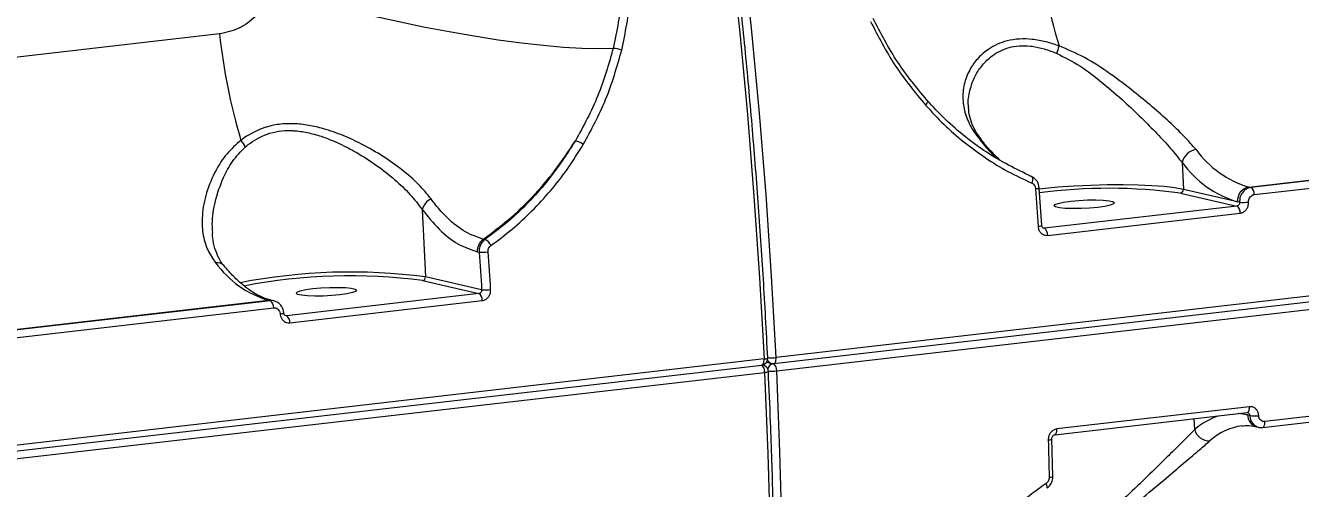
# Model space of a CAD drawing. Header units: millimetres. Extents: x -10881 to 8954, y -8695 to 5624.
# Drawn here: x 4402.5 to 4591.8, y -3409.5 to -3340.8 of the extents above; entities that cross this region are included whole.
import ezdxf

# ---------------------------------------------------------------- set-up
doc = ezdxf.new("R2010")
doc.units = ezdxf.units.MM
for name, color, linetype in [('DIKOM_ОБЪЕКТ', 7, 'Continuous'), ('DIKOM_РАЗМЕР_ЗОНА', 7, 'Continuous'), ('DIKOM_РАЗМЕР_ОБЪЕКТА', 7, 'Continuous')]:
    doc.layers.add(name, color=color, linetype=linetype)
doc.styles.add('style1', font='arial.ttf', dxfattribs={"width": 0.8})
doc.dimstyles.new('1-50', dxfattribs={"dimtxt": 300, "dimasz": 200, "dimexe": 100, "dimexo": 0, "dimgap": 100, "dimtad": 1, "dimtxsty": 'style1', "dimcen": 200, "dimclrd": 7, "dimclre": 7, "dimclrt": 7, "dimadec": 1, "dimazin": 2, "dimtfac": 1, "dimtmove": 0, "dimatfit": 2, "dimfxl": 0, "dimlwd": 25, "dimlwe": 18, "dimarcsym": 0})

# ---------------------------------------------------------------- blocks, each defined once
blk = doc.blocks.new('*D10')
at = {"layer": 'Defpoints', "color": 0, "transparency": 16777216}
for p in [(-7152.73, 2730.8), (7385.22, 911.28), (7385.22, -7693.77)]:
    blk.add_point(p, dxfattribs=at)
at = {"layer": 'DIKOM_РАЗМЕР_ОБЪЕКТА', "color": 7, "lineweight": 18, "transparency": 16777216}
for p, q in [((-7152.73, 2730.8), (-7152.73, -7793.77)), ((7385.22, 911.28), (7385.22, -7793.77))]:
    blk.add_line(p, q, dxfattribs=at)
at = {"layer": 'DIKOM_РАЗМЕР_ОБЪЕКТА', "color": 7, "lineweight": 25, "transparency": 16777216}
blk.add_line((-6952.73, -7693.77), (7185.22, -7693.77), dxfattribs=at)
at = {"layer": 'DIKOM_РАЗМЕР_ОБЪЕКТА', "color": 7, "transparency": 16777216}
for points in [[(-6952.73, -7660.43), (-6952.73, -7727.1), (-7152.73, -7693.77)], [(7185.22, -7660.43), (7185.22, -7727.1), (7385.22, -7693.77)]]:
    blk.add_solid(points, dxfattribs=at)
at = {"layer": 'DIKOM_РАЗМЕР_ОБЪЕКТА', "color": 7, "transparency": 16777216, "insert": (116.24, -7440.59), "char_height": 300, "attachment_point": 5, "style": 'style1'}
blk.add_mtext('14500', dxfattribs=at)
blk = doc.blocks.new('*D12')
at = {"layer": 'Defpoints', "color": 0, "transparency": 16777216}
for p in [(-9113.32, 3014.05), (8954.2, 2756.48), (8954.2, -8594.51)]:
    blk.add_point(p, dxfattribs=at)
at = {"layer": 'DIKOM_РАЗМЕР_ЗОНА', "color": 7, "lineweight": 18, "transparency": 16777216}
for p, q in [((-9113.32, 3014.05), (-9113.32, -8694.51)), ((8954.2, 2756.48), (8954.2, -8694.51))]:
    blk.add_line(p, q, dxfattribs=at)
at = {"layer": 'DIKOM_РАЗМЕР_ЗОНА', "color": 7, "lineweight": 25, "transparency": 16777216}
blk.add_line((-8913.32, -8594.51), (8754.2, -8594.51), dxfattribs=at)
at = {"layer": 'DIKOM_РАЗМЕР_ЗОНА', "color": 7, "transparency": 16777216}
for points in [[(-8913.32, -8561.18), (-8913.32, -8627.85), (-9113.32, -8594.51)], [(8754.2, -8561.18), (8754.2, -8627.85), (8954.2, -8594.51)]]:
    blk.add_solid(points, dxfattribs=at)
at = {"layer": 'DIKOM_РАЗМЕР_ЗОНА', "color": 7, "transparency": 16777216, "insert": (-79.56, -8341.34), "char_height": 300, "attachment_point": 5, "style": 'style1'}
blk.add_mtext('18000', dxfattribs=at)

msp = doc.modelspace()

# ---------------------------------------------------------------- linework, layer by layer
at = {"layer": 'DIKOM_ОБЪЕКТ', "color": 7, "linetype": 'Continuous', "lineweight": 15}
for p, q in [((4946.386, -3340.19), (4513.944, -3390.105)), ((4431.279, -3342.02), (4118.563, -3378.115)), ((4513.612, -3390.999), (4946.054, -3341.084)), ((4514.039, -3392.089), (4946.48, -3342.173)), ((4544.306, -3357.558), (4544.288, -3357.533)), ((4584.174, -3364.781), (4658.332, -3356.221)), ((4658.627, -3356.288), (4584.468, -3364.848)), ((4584.96, -3365.899), (4659.118, -3357.339)), ((4574.253, -3361.123), (4574.444, -3365.13)), ((4553.413, -3370.479), (4553.036, -3364.894)), ((4582.481, -3366.966), (4574.444, -3365.13)), ((4584.468, -3364.848), (4584.174, -3364.781)), ((4574.02, -3365.676), (4582.394, -3367.589)), ((4582.793, -3367.037), (4582.481, -3366.966)), ((4461.39, -3368.13), (4461.866, -3378.125)), ((4582.394, -3367.589), (4553.803, -3370.889)), ((4554.295, -3371.946), (4582.886, -3368.646)), ((4553.803, -3370.889), (4553.591, -3370.841)), ((4553.803, -3370.889), (4553.667, -3370.879)), ((4470.713, -3372.569), (4470.467, -3372.513)), ((4469.571, -3374.391), (4469.839, -3374.452)), ((4470.215, -3380.032), (4461.866, -3378.125)), ((4461.443, -3378.671), (4469.817, -3380.584)), ((4364.379, -3390.151), (4438.537, -3381.591)), ((4438.832, -3381.658), (4364.674, -3390.218)), ((4438.537, -3381.591), (4438.832, -3381.658)), ((4439.373, -3381.688), (4439.077, -3381.62)), ((4469.817, -3380.584), (4441.226, -3383.884)), ((4441.717, -3384.941), (4470.309, -3381.641)), ((4365.165, -3391.27), (4439.324, -3382.71)), ((4441.226, -3383.884), (4441.013, -3383.835)), ((4441.226, -3383.884), (4441.089, -3383.874)), ((4079.384, -3441.12), (4511.825, -3391.205)), ((4512.157, -3390.311), (4079.716, -3440.227)), ((4512.028, -3391.216), (4511.917, -3391.19)), ((4512.515, -3390.807), (4513.275, -3390.98)), ((4660.723, -3391.06), (4586.564, -3399.62)), ((4079.81, -3442.21), (4512.252, -3392.295)), ((4586.231, -3400.471), (4660.389, -3391.911)), ((4584.255, -3397.408), (4555.664, -3400.708)), ((4555.33, -3401.565), (4583.922, -3398.265)), ((4576.141, -3400.799), (4576.063, -3399.172)), ((4582.912, -3398.382), (4583.988, -3398.627)), ((4583.988, -3398.627), (4584.3, -3398.699)), ((4585.329, -3400.371), (4585.625, -3400.439)), ((4586.163, -3400.467), (4586.231, -3400.471)), ((4555.073, -3407.709), (4554.921, -3402.175)), ((4554.162, -3409.497), (4554.168, -3409.493))]:
    msp.add_line(p, q, dxfattribs=at)
at = {"layer": 'DIKOM_ОБЪЕКТ', "color": 7, "linetype": 'Continuous', "lineweight": 15, "flags": 128}
for points in [[(4513.944, -3390.105), (4513.278, -3378.026), (4512.455, -3365.921), (4511.475, -3353.802), (4510.34, -3341.678), (4509.049, -3329.559), (4507.605, -3317.457), (4506.007, -3305.38), (4504.259, -3293.339), (4502.361, -3281.345), (4500.315, -3269.407), (4498.122, -3257.535), (4495.784, -3245.74), (4493.304, -3234.031), (4490.683, -3222.418), (4487.924, -3210.911), (4485.029, -3199.52), (4482, -3188.254), (4478.841, -3177.123), (4475.552, -3166.136), (4472.139, -3155.303), (4468.602, -3144.632), (4464.946, -3134.132)], [(4463.159, -3134.338), (4466.815, -3144.838), (4470.352, -3155.509), (4473.766, -3166.342), (4477.054, -3177.329), (4480.213, -3188.46), (4483.242, -3199.726), (4486.137, -3211.117), (4488.896, -3222.624), (4491.517, -3234.237), (4493.997, -3245.946), (4496.335, -3257.741), (4498.528, -3269.613), (4500.574, -3281.551), (4502.472, -3293.545), (4504.22, -3305.586), (4505.818, -3317.663), (4507.262, -3329.766), (4508.553, -3341.884), (4509.688, -3354.008), (4510.668, -3366.127), (4511.491, -3378.232), (4512.157, -3390.311)], [(4489.748, -3344.174), (4487.588, -3344.233), (4485.12, -3344.185), (4482.367, -3344.029), (4479.357, -3343.768), (4476.119, -3343.405), (4472.686, -3342.941), (4469.091, -3342.383), (4465.37, -3341.736), (4461.559, -3341.005), (4457.697, -3340.199), (4453.82, -3339.325), (4449.969, -3338.392), (4446.18, -3337.41), (4442.491, -3336.386), (4438.938, -3335.333)], [(4536.356, -3351.871), (4536.42, -3351.894), (4536.459, -3351.942), (4536.47, -3352.012), (4536.453, -3352.102), (4536.409, -3352.209), (4536.339, -3352.33), (4536.246, -3352.459), (4536.133, -3352.593)], [(4551.847, -3363.204), (4551.922, -3363.239), (4551.98, -3363.305), (4552.021, -3363.402), (4552.042, -3363.525), (4552.043, -3363.67), (4552.024, -3363.832), (4551.986, -3364.005), (4551.929, -3364.182)], [(4552.482, -3365.015), (4552.531, -3365.714), (4552.579, -3366.414), (4552.627, -3367.113), (4552.675, -3367.812), (4552.722, -3368.511), (4552.768, -3369.21), (4552.814, -3369.909), (4552.86, -3370.608)], [(4574.444, -3365.13), (4573.181, -3364.898), (4571.616, -3364.71), (4569.786, -3364.568), (4567.731, -3364.478), (4565.496, -3364.44), (4563.131, -3364.455), (4560.69, -3364.523), (4558.227, -3364.643), (4555.797, -3364.812), (4553.454, -3365.026), (4552.9, -3365.085)], [(4557.715, -3366.868), (4558.929, -3366.755), (4560.208, -3366.689), (4561.447, -3366.675), (4562.547, -3366.714), (4563.419, -3366.802), (4563.991, -3366.933), (4564.217, -3367.095), (4564.08, -3367.276), (4563.589, -3367.462), (4562.786, -3367.636), (4561.735, -3367.786), (4560.521, -3367.898), (4559.242, -3367.964), (4558.002, -3367.978), (4556.902, -3367.939), (4556.031, -3367.851), (4555.459, -3367.721), (4555.233, -3367.558), (4555.37, -3367.377), (4555.86, -3367.191), (4556.664, -3367.017), (4557.715, -3366.868)], [(4469.839, -3374.452), (4469.888, -3375.15), (4469.936, -3375.848), (4469.984, -3376.545), (4470.031, -3377.243), (4470.078, -3377.94), (4470.124, -3378.637), (4470.17, -3379.335), (4470.215, -3380.032)], [(4471.553, -3379.993), (4471.508, -3379.294), (4471.462, -3378.595), (4471.416, -3377.896), (4471.369, -3377.197), (4471.321, -3376.498), (4471.273, -3375.799), (4471.225, -3375.099), (4471.176, -3374.4)], [(4445.137, -3379.862), (4446.351, -3379.75), (4447.63, -3379.684), (4448.869, -3379.67), (4449.969, -3379.708), (4450.841, -3379.796), (4451.413, -3379.927), (4451.639, -3380.09), (4451.502, -3380.271), (4451.012, -3380.456), (4450.208, -3380.631), (4449.157, -3380.78), (4447.943, -3380.892), (4446.664, -3380.958), (4445.425, -3380.972), (4444.325, -3380.934), (4443.453, -3380.846), (4442.881, -3380.715), (4442.655, -3380.552), (4442.792, -3380.371), (4443.283, -3380.186), (4444.086, -3380.011), (4445.137, -3379.862)], [(4439.077, -3381.62), (4438.888, -3381.589), (4438.537, -3381.591)], [(4511.825, -3391.205), (4511.844, -3391.202), (4511.925, -3391.165), (4511.998, -3391.091), (4512.06, -3390.983), (4512.109, -3390.845), (4512.142, -3390.683), (4512.158, -3390.503), (4512.157, -3390.311)], [(4512.028, -3391.216), (4511.933, -3391.2), (4511.885, -3391.196)], [(4513.612, -3390.999), (4513.631, -3390.996), (4513.712, -3390.958), (4513.785, -3390.884), (4513.847, -3390.776), (4513.896, -3390.639), (4513.929, -3390.477), (4513.945, -3390.297), (4513.944, -3390.105)], [(4512.252, -3392.295), (4512.733, -3404.332), (4513.057, -3416.323), (4513.221, -3428.256), (4513.227, -3440.122), (4513.074, -3451.91), (4512.762, -3463.612), (4512.292, -3475.217), (4511.664, -3486.715), (4510.878, -3498.096), (4509.935, -3509.351), (4508.836, -3520.471), (4507.582, -3531.446), (4506.174, -3542.267)], [(4507.961, -3542.061), (4509.369, -3531.24), (4510.623, -3520.265), (4511.722, -3509.145), (4512.665, -3497.89), (4513.451, -3486.508), (4514.079, -3475.01), (4514.549, -3463.406), (4514.861, -3451.704), (4515.014, -3439.915), (4515.008, -3428.049), (4514.844, -3416.116), (4514.52, -3404.126), (4514.039, -3392.089)], [(4583.922, -3398.265), (4583.938, -3398.263), (4584.018, -3398.227), (4584.09, -3398.157), (4584.151, -3398.054), (4584.2, -3397.923), (4584.234, -3397.767), (4584.253, -3397.594), (4584.255, -3397.408)], [(4583.988, -3398.627), (4582.953, -3398.454), (4582.564, -3398.422)], [(4555.326, -3401.566), (4555.347, -3401.563), (4555.427, -3401.528), (4555.498, -3401.457), (4555.56, -3401.354), (4555.609, -3401.223), (4555.643, -3401.067), (4555.661, -3400.894), (4555.664, -3400.708)], [(4586.231, -3400.471), (4586.247, -3400.469), (4586.327, -3400.434), (4586.398, -3400.364), (4586.46, -3400.262), (4586.508, -3400.132), (4586.543, -3399.977), (4586.562, -3399.805), (4586.564, -3399.62)], [(4554.37, -3402.345), (4554.391, -3403.038), (4554.411, -3403.731), (4554.431, -3404.424), (4554.45, -3405.117), (4554.469, -3405.809), (4554.487, -3406.502), (4554.505, -3407.194), (4554.522, -3407.886)], [(4554.168, -3409.493), (4554.177, -3409.486), (4554.211, -3409.433), (4554.222, -3409.352), (4554.212, -3409.246), (4554.179, -3409.12), (4554.125, -3408.977), (4554.053, -3408.823)]]:
    msp.add_lwpolyline(points, dxfattribs=at)
at = {"layer": 'DIKOM_ОБЪЕКТ', "color": 7, "linetype": 'Continuous', "lineweight": 15}
for centre, radius, start, end in [((4638.972, -3318.828), 86.667, 186.07081, 196.74817), ((4517.46, -3332.854), 86.667, 186.07081, 196.74817), ((4489.311, -3349.633), 5.477, 71.80158, 85.43045), ((4548.11, -3342.037), 8.067, 339.09937, 347.35884), ((4543.417, -3358.216), 1.107, 38.10439, 70.72979), ((4431.912, -3360.139), 3.446, 22.32789, 42.09515), ((4483.438, -3360.854), 3.04, 51.97172, 76.51015), ((4576.67, -3361.672), 2.479, 97.70691, 167.19347), ((4588.547, -3350.323), 15.105, 216.0673, 253.17049), ((4587.073, -3351.785), 15.86, 216.0673, 253.17049), ((4552.498, -3363.763), 1.253, 269.26563, 295.42522), ((4563.401, -3444.073), 79.112, 82.28578, 97.54038), ((4573.932, -3365.171), 0.513, 279.89732, 4.57321), ((4584.526, -3366.802), 2.052, 99.89732, 184.57321), ((4583.793, -3365.804), 1.171, 355.35069, 54.76163), ((4463.781, -3368.752), 2.471, 115.97286, 165.4187), ((4583.268, -3360.341), 6.713, 265.94668, 277.39035), ((4581.715, -3368.548), 1.175, 355.21162, 54.68796), ((4552.89, -3369.484), 1.124, 268.44658, 297.72737), ((4553.124, -3371.848), 1.175, 355.21162, 54.68796), ((4471.74, -3374.273), 2.172, 125.89182, 183.13345), ((4469.949, -3374.227), 1.825, 25.0441, 65.24717), ((4470.212, -3366.879), 7.582, 267.17711, 277.30203), ((4430.934, -3377.374), 1.368, 42.28003, 99.81129), ((4442.911, -3367.134), 15.105, 216.0673, 253.17049), ((4450.749, -3462.478), 85.083, 82.49221, 101.11955), ((4450.66, -3460.748), 82.782, 82.51615, 100.93842), ((4461.354, -3378.166), 0.513, 279.89732, 4.57321), ((4470.69, -3373.336), 6.713, 265.94668, 277.39035), ((4438.157, -3382.615), 1.171, 355.35069, 54.76163), ((4469.137, -3381.543), 1.175, 355.21162, 54.68796), ((4440.31, -3382.461), 1.142, 268.61052, 297.42104), ((4440.546, -3384.843), 1.175, 355.21162, 54.68796), ((4511.001, -3392.189), 1.256, 355.15586, 51.25871), ((4511.711, -3390.212), 1, 276.58432, 2.78515), ((4511.805, -3392.191), 1, 16.21925, 77.1343), ((4512.212, -3389.413), 0.9, 266.50129, 303.56187), ((4513.261, -3384.994), 5.157, 262.68351, 277.61406), ((4513.484, -3390.144), 0.862, 201.21775, 255.99349), ((4513.719, -3391.991), 1.015, 103.69953, 168.86354), ((4513.498, -3390.005), 1, 257.1343, 276.58432), ((4512.791, -3391.982), 1.252, 355.10808, 51.43981), ((4512.309, -3391.418), 0.878, 266.27172, 304.29937), ((4511.805, -3392.191), 1, 2.66331, 16.21925), ((4513.344, -3386.589), 5.543, 264.37653, 277.19291), ((4582.695, -3408.135), 9.837, 107.34664, 131.77943), ((4585.812, -3398.612), 1.824, 180.48946, 254.66591), ((4585.081, -3394.667), 4.107, 259.03356, 277.84189), ((4578.258, -3400.297), 2.176, 193.34976, 273.62628), ((4584.328, -3408.95), 8.787, 97.6039, 132.46608), ((4554.439, -3401.591), 0.757, 264.75589, 309.55815), ((4554.594, -3407.165), 0.725, 264.2863, 311.39125)]:
    msp.add_arc(centre, radius, start, end, dxfattribs=at)
for points, knots in [([(4512.71, -3390.163), (4512.608, -3388.163), (4512.315, -3382.362), (4511.721, -3372.739), (4510.883, -3361.296), (4509.904, -3349.842), (4508.785, -3338.387), (4507.529, -3326.94), (4506.135, -3315.509), (4504.605, -3304.103), (4502.94, -3292.73), (4501.141, -3281.399), (4499.209, -3270.118), (4497.147, -3258.896), (4494.955, -3247.741), (4492.635, -3236.662), (4490.189, -3225.667), (4487.619, -3214.764), (4484.927, -3203.962), (4482.114, -3193.268), (4479.183, -3182.69), (4476.136, -3172.238), (4472.975, -3161.917), (4469.702, -3151.737), (4466.321, -3141.704), (4462.834, -3131.826), (4459.242, -3122.112), (4455.549, -3112.567), (4451.758, -3103.199), (4447.871, -3094.016), (4443.892, -3085.023), (4439.822, -3076.229), (4435.666, -3067.638), (4431.426, -3059.259), (4427.106, -3051.097), (4422.708, -3043.158), (4418.236, -3035.448), (4413.694, -3027.974), (4409.083, -3020.74), (4404.409, -3013.752), (4399.674, -3007.016), (4394.882, -3000.536), (4390.036, -2994.318), (4385.141, -2988.366), (4380.198, -2982.684), (4375.213, -2977.278), (4370.189, -2972.15), (4365.129, -2967.306), (4360.037, -2962.749), (4354.918, -2958.482), (4349.775, -2954.509), (4344.612, -2950.834), (4339.432, -2947.458), (4334.241, -2944.385), (4329.041, -2941.617), (4323.838, -2939.154), (4318.635, -2937.011), (4313.894, -2935.304), (4310.892, -2934.453), (4309.621, -2934.092)], [0, 0, 0, 0, 0.009352, 0.0271207, 0.0448898, 0.0626588, 0.0804277, 0.0981966, 0.1159654, 0.1337343, 0.1515032, 0.1692722, 0.1870413, 0.2048104, 0.2225797, 0.2403492, 0.2581188, 0.2758886, 0.2936587, 0.3114291, 0.3291997, 0.3469707, 0.364742, 0.3825137, 0.4002858, 0.4180584, 0.4358315, 0.4536051, 0.4713793, 0.4891541, 0.5069295, 0.5247056, 0.5424824, 0.56026, 0.5780384, 0.5958176, 0.6135977, 0.6313787, 0.6491606, 0.6669434, 0.6847271, 0.7025116, 0.720297, 0.7380832, 0.7558699, 0.7736572, 0.7914447, 0.809232, 0.8270189, 0.8448047, 0.8625888, 0.8803707, 0.8981494, 0.9159239, 0.9336934, 0.9514566, 0.9692125, 0.9869601, 1, 1, 1, 1]), ([(4491.181, -3328.622), (4491.232, -3331.216), (4491.335, -3336.469), (4490.281, -3341.584), (4489.748, -3344.174)], [0, 0, 0, 0, 0.4938461, 1, 1, 1, 1]), ([(4491.022, -3344.43), (4491.554, -3341.849), (4492.633, -3336.623), (4492.532, -3331.255), (4492.481, -3328.537)], [0, 0, 0, 0, 0.4938421, 1, 1, 1, 1]), ([(4438.938, -3335.333), (4438.759, -3335.883), (4438.258, -3337.422), (4436.682, -3339.561), (4434.213, -3341.388), (4432.263, -3341.808), (4431.279, -3342.02)], [0, 0, 0, 0, 0.1529617, 0.4283712, 0.7114357, 1, 1, 1, 1]), ([(4527.974, -3340.165), (4529.118, -3342.383), (4531.435, -3346.873), (4534.555, -3350.671), (4536.133, -3352.593)], [0, 0, 0, 0, 0.4941711, 1, 1, 1, 1]), ([(4536.356, -3351.871), (4534.843, -3350.038), (4531.783, -3346.327), (4529.508, -3341.937), (4528.357, -3339.717)], [0, 0, 0, 0, 0.4941653, 1, 1, 1, 1]), ([(4489.748, -3344.174), (4489.069, -3346.551), (4487.696, -3351.364), (4485.339, -3355.703), (4484.147, -3357.897)], [0, 0, 0, 0, 0.49415638, 1, 1, 1, 1]), ([(4485.311, -3358.459), (4486.5, -3356.268), (4488.908, -3351.835), (4490.312, -3346.917), (4491.022, -3344.43)], [0, 0, 0, 0, 0.4941765, 1, 1, 1, 1]), ([(4555.982, -3343.803), (4555.324, -3343.586), (4553.995, -3343.149), (4552.01, -3342.791), (4550.062, -3342.728), (4547.776, -3343.08), (4545.661, -3344.059), (4543.932, -3345.554), (4542.692, -3347.235), (4541.867, -3349.232), (4541.591, -3351.448), (4541.921, -3353.692), (4542.697, -3355.607), (4543.484, -3356.742), (4543.782, -3357.171)], [0, 0, 0, 0, 0.0603688, 0.1220455, 0.1825855, 0.245203, 0.3548646, 0.4358129, 0.5191047, 0.6213418, 0.7266004, 0.8297211, 0.9355795, 1, 1, 1, 1]), ([(4542.556, -3352.977), (4542.541, -3352.875), (4542.413, -3352.026), (4542.695, -3350.404), (4543.392, -3348.371), (4544.544, -3346.623), (4546.115, -3345.089), (4548.034, -3344.096), (4550.058, -3343.742), (4551.247, -3343.77), (4552.497, -3343.926), (4553.811, -3344.208), (4555.029, -3344.677), (4555.647, -3344.915)], [0, 0, 0, 0, 0.0193227, 0.1603942, 0.3051756, 0.4153938, 0.528437, 0.6746083, 0.74896, 0.8259982, 0.8370812, 0.9174229, 1, 1, 1, 1]), ([(4576.338, -3359.216), (4575.766, -3358.561), (4574.622, -3357.252), (4572.368, -3355.086), (4569.862, -3352.853), (4566.929, -3350.433), (4563.584, -3347.914), (4559.884, -3345.459), (4557.252, -3344.342), (4555.982, -3343.803)], [0, 0, 0, 0, 0.1316586, 0.2634888, 0.3951402, 0.5268756, 0.688298, 0.8495356, 1, 1, 1, 1]), ([(4555.647, -3344.915), (4556.798, -3345.5), (4559.201, -3346.719), (4562.527, -3349.321), (4565.564, -3351.953), (4568.249, -3354.5), (4570.538, -3356.818), (4572.63, -3359.078), (4573.707, -3360.435), (4574.253, -3361.123)], [0, 0, 0, 0, 0.14637606, 0.30549721, 0.46899151, 0.60089565, 0.7350963, 0.8657016, 1, 1, 1, 1]), ([(4551.847, -3363.204), (4549.597, -3362.098), (4546.192, -3360.424), (4542.033, -3357.339), (4539.054, -3354.767), (4537.245, -3352.826), (4536.356, -3351.871)], [0, 0, 0, 0, 0.3951692, 0.5979227, 0.8021689, 1, 1, 1, 1]), ([(4536.133, -3352.593), (4537.04, -3353.569), (4538.85, -3355.516), (4541.824, -3358.109), (4544.989, -3360.447), (4548.353, -3362.519), (4550.734, -3363.626), (4551.929, -3364.182)], [0, 0, 0, 0, 0.1978344, 0.3948167, 0.593168, 0.7958375, 1, 1, 1, 1]), ([(4544.331, -3357.543), (4544.182, -3357.355), (4543.69, -3356.734), (4543.143, -3355.649), (4542.657, -3354.306), (4542.573, -3353.413), (4542.531, -3352.969)], [0, 0, 0, 0, 0.1237281, 0.4102376, 0.7066903, 1, 1, 1, 1]), ([(4462.699, -3366.531), (4462.113, -3365.814), (4460.923, -3364.36), (4458.482, -3362.239), (4455.63, -3360.202), (4452.654, -3358.479), (4449.645, -3357.08), (4446.999, -3356.143), (4444.52, -3355.56), (4442.301, -3355.311), (4440.091, -3355.401), (4437.517, -3355.981), (4435.673, -3356.93), (4434.63, -3357.708), (4434.469, -3357.828)], [0, 0, 0, 0, 0.1084786, 0.2202175, 0.3276464, 0.4383071, 0.5238012, 0.6115056, 0.6745126, 0.7390859, 0.8027725, 0.8688952, 0.9797316, 1, 1, 1, 1]), ([(4435.1, -3358.829), (4435.247, -3358.707), (4436.188, -3357.922), (4437.807, -3356.996), (4440.061, -3356.433), (4441.417, -3356.358), (4442.844, -3356.421), (4444.344, -3356.634), (4446.631, -3357.269), (4449.113, -3358.28), (4451.897, -3359.744), (4454.705, -3361.559), (4457.362, -3363.656), (4459.686, -3365.87), (4460.817, -3367.37), (4461.39, -3368.13)], [0, 0, 0, 0, 0.0201015, 0.1287258, 0.1852706, 0.2440052, 0.254864, 0.3167944, 0.3805909, 0.4664196, 0.5546309, 0.663824, 0.7761654, 0.8865567, 1, 1, 1, 1]), ([(4543.782, -3357.171), (4544.637, -3358.275), (4545.711, -3359.662), (4546.845, -3360.466), (4547.077, -3360.631)], [0, 0, 0, 0, 0.7955618, 1, 1, 1, 1]), ([(4547.077, -3360.631), (4546.658, -3360.229), (4545.792, -3359.399), (4544.858, -3358.324), (4544.363, -3357.612), (4544.302, -3357.525)], [0, 0, 0, 0, 0.4518747, 0.9330733, 1, 1, 1, 1]), ([(4434.469, -3357.828), (4433.727, -3358.484), (4432.24, -3359.799), (4430.537, -3362.511), (4429.235, -3365.604), (4428.629, -3368.815), (4428.723, -3371.679), (4429.352, -3374.083), (4430.272, -3375.408), (4430.701, -3376.026)], [0, 0, 0, 0, 0.1281522, 0.2567389, 0.4268156, 0.5968782, 0.7373104, 0.8775716, 1, 1, 1, 1]), ([(4430.278, -3371.533), (4430.244, -3371.115), (4430.122, -3369.614), (4430.596, -3366.827), (4431.644, -3363.676), (4433.115, -3360.887), (4434.432, -3359.522), (4435.1, -3358.829)], [0, 0, 0, 0, 0.0988224, 0.3550864, 0.6180695, 0.8063601, 1, 1, 1, 1]), ([(4470.467, -3372.513), (4471.721, -3371.578), (4474.244, -3369.698), (4477.795, -3366.272), (4481.183, -3362.383), (4483.155, -3359.399), (4484.147, -3357.897)], [0, 0, 0, 0, 0.2373861, 0.4771596, 0.7370093, 1, 1, 1, 1]), ([(4484.147, -3357.897), (4482.678, -3360.143), (4480.454, -3363.542), (4476.805, -3367.476), (4473.869, -3370.216), (4471.754, -3371.793), (4470.713, -3372.569)], [0, 0, 0, 0, 0.3951678, 0.5979285, 0.8021812, 1, 1, 1, 1]), ([(4471.602, -3373.454), (4472.664, -3372.661), (4474.783, -3371.077), (4477.732, -3368.34), (4480.495, -3365.335), (4483.065, -3362.054), (4484.56, -3359.66), (4485.311, -3358.459)], [0, 0, 0, 0, 0.1976813, 0.3947, 0.5930892, 0.7957984, 1, 1, 1, 1]), ([(4553.018, -3364.897), (4552.989, -3364.676), (4552.926, -3364.193), (4552.506, -3363.596), (4552.019, -3363.249), (4551.706, -3363.153), (4551.608, -3363.122)], [0, 0, 0, 0, 0.2699611, 0.5907787, 0.8712179, 1, 1, 1, 1]), ([(4551.929, -3364.182), (4552.019, -3364.233), (4552.198, -3364.334), (4552.386, -3364.603), (4552.466, -3364.844), (4552.479, -3364.985), (4552.482, -3365.015)], [0, 0, 0, 0, 0.3056925, 0.6116133, 0.9180226, 1, 1, 1, 1]), ([(4584.468, -3364.848), (4584.338, -3364.873), (4584.008, -3364.935), (4583.519, -3365.23), (4583.09, -3365.731), (4582.815, -3366.361), (4582.801, -3366.812), (4582.793, -3367.037)], [0, 0, 0, 0, 0.1407273, 0.3554498, 0.5702908, 0.7851571, 1, 1, 1, 1]), ([(4470.467, -3372.513), (4469.577, -3372.215), (4467.771, -3371.611), (4465.385, -3369.686), (4463.702, -3367.849), (4462.923, -3366.825), (4462.699, -3366.531)], [0, 0, 0, 0, 0.33623415, 0.68223639, 0.90878793, 1, 1, 1, 1]), ([(4582.793, -3367.037), (4582.794, -3367.094), (4582.795, -3367.208), (4582.732, -3367.367), (4582.63, -3367.493), (4582.509, -3367.567), (4582.427, -3367.583), (4582.394, -3367.589)], [0, 0, 0, 0, 0.2154741, 0.4306477, 0.6453485, 0.8595852, 1, 1, 1, 1]), ([(4582.886, -3368.646), (4582.984, -3368.628), (4583.232, -3368.581), (4583.598, -3368.359), (4583.917, -3367.982), (4584.119, -3367.507), (4584.127, -3367.168), (4584.131, -3366.998)], [0, 0, 0, 0, 0.1406201, 0.3550994, 0.5698681, 0.7848826, 1, 1, 1, 1]), ([(4584.131, -3366.998), (4584.134, -3366.885), (4584.139, -3366.659), (4584.274, -3366.343), (4584.486, -3366.091), (4584.73, -3365.943), (4584.895, -3365.912), (4584.96, -3365.899)], [0, 0, 0, 0, 0.2151387, 0.4301737, 0.6449794, 0.8594762, 1, 1, 1, 1]), ([(4461.39, -3368.13), (4462.223, -3369.148), (4463.939, -3371.245), (4466.712, -3373.419), (4468.609, -3374.064), (4469.571, -3374.391)], [0, 0, 0, 0, 0.31751735, 0.65391716, 1, 1, 1, 1]), ([(4552.86, -3370.608), (4552.873, -3370.718), (4552.908, -3370.993), (4553.095, -3371.395), (4553.422, -3371.738), (4553.84, -3371.949), (4554.143, -3371.947), (4554.295, -3371.946)], [0, 0, 0, 0, 0.1418471, 0.3567284, 0.5713333, 0.7857186, 1, 1, 1, 1]), ([(4553.667, -3370.873), (4553.649, -3370.87), (4553.601, -3370.865), (4553.515, -3370.792), (4553.443, -3370.646), (4553.41, -3370.54), (4553.413, -3370.481), (4553.413, -3370.48)], [0, 0, 0, 0, 0.2166782, 0.5703129, 0.7842585, 0.9982153, 1, 1, 1, 1]), ([(4431.952, -3376.455), (4431.943, -3376.447), (4431.596, -3376.095), (4431.124, -3375.26), (4430.555, -3373.902), (4430.265, -3372.642), (4430.25, -3371.813), (4430.245, -3371.562)], [0, 0, 0, 0, 0.0070365, 0.2777661, 0.5666849, 0.8685843, 1, 1, 1, 1]), ([(4470.713, -3372.569), (4470.668, -3372.602), (4470.454, -3372.762), (4470.132, -3373.146), (4469.858, -3373.775), (4469.845, -3374.227), (4469.839, -3374.452)], [0, 0, 0, 0, 0.0806489, 0.3870727, 0.6935679, 1, 1, 1, 1]), ([(4471.176, -3374.4), (4471.178, -3374.287), (4471.182, -3374.06), (4471.315, -3373.744), (4471.473, -3373.551), (4471.58, -3373.471), (4471.602, -3373.454)], [0, 0, 0, 0, 0.3067236, 0.613302, 0.919473, 1, 1, 1, 1]), ([(4439.077, -3381.62), (4438.852, -3381.562), (4438.169, -3381.386), (4436.989, -3380.874), (4435.537, -3379.971), (4434.083, -3378.777), (4432.885, -3377.568), (4432.179, -3376.73), (4431.949, -3376.458)], [0, 0, 0, 0, 0.1024857, 0.3106736, 0.5124602, 0.7099156, 0.9056894, 1, 1, 1, 1]), ([(4470.215, -3380.032), (4470.216, -3380.089), (4470.217, -3380.202), (4470.154, -3380.361), (4470.052, -3380.487), (4469.932, -3380.562), (4469.849, -3380.577), (4469.817, -3380.584)], [0, 0, 0, 0, 0.2154741, 0.4306477, 0.6453485, 0.8595852, 1, 1, 1, 1]), ([(4470.309, -3381.641), (4470.407, -3381.622), (4470.654, -3381.575), (4471.02, -3381.353), (4471.339, -3380.976), (4471.541, -3380.502), (4471.549, -3380.162), (4471.553, -3379.993)], [0, 0, 0, 0, 0.1406201, 0.3550994, 0.5698681, 0.7848826, 1, 1, 1, 1]), ([(4439.454, -3381.714), (4439.446, -3381.71), (4439.257, -3381.617), (4439.04, -3381.638), (4438.832, -3381.658)], [0, 0, 0, 0, 0.0438712, 1, 1, 1, 1]), ([(4440.818, -3383.476), (4440.79, -3383.254), (4440.73, -3382.77), (4440.309, -3382.184), (4439.848, -3381.812), (4439.54, -3381.758), (4439.453, -3381.743)], [0, 0, 0, 0, 0.2765838, 0.6021572, 0.8887877, 1, 1, 1, 1]), ([(4439.324, -3382.71), (4439.425, -3382.709), (4439.627, -3382.708), (4439.906, -3382.849), (4440.124, -3383.078), (4440.25, -3383.345), (4440.273, -3383.529), (4440.282, -3383.602)], [0, 0, 0, 0, 0.21424003, 0.428583, 0.64317351, 0.85808196, 1, 1, 1, 1]), ([(4440.282, -3383.602), (4440.296, -3383.712), (4440.33, -3383.988), (4440.517, -3384.389), (4440.845, -3384.733), (4441.262, -3384.944), (4441.566, -3384.942), (4441.717, -3384.941)], [0, 0, 0, 0, 0.1418471, 0.3567284, 0.5713333, 0.7857186, 1, 1, 1, 1]), ([(4441.089, -3383.867), (4441.071, -3383.865), (4441.023, -3383.859), (4440.938, -3383.786), (4440.865, -3383.64), (4440.833, -3383.534), (4440.835, -3383.475), (4440.836, -3383.475)], [0, 0, 0, 0, 0.2166782, 0.5703129, 0.7842585, 0.9982153, 1, 1, 1, 1]), ([(4404.632, -3755.216), (4405.26, -3754.878), (4407.464, -3753.694), (4411.179, -3751.342), (4415.773, -3748.169), (4420.294, -3744.675), (4424.745, -3740.887), (4429.12, -3736.801), (4433.415, -3732.423), (4437.628, -3727.755), (4441.756, -3722.802), (4445.794, -3717.566), (4449.74, -3712.052), (4453.592, -3706.264), (4457.345, -3700.207), (4460.998, -3693.885), (4464.547, -3687.304), (4467.99, -3680.468), (4471.324, -3673.383), (4474.548, -3666.053), (4477.658, -3658.485), (4480.652, -3650.684), (4483.529, -3642.656), (4486.286, -3634.408), (4488.92, -3625.944), (4491.431, -3617.273), (4493.817, -3608.399), (4496.074, -3599.331), (4498.203, -3590.074), (4500.201, -3580.636), (4502.067, -3571.023), (4503.799, -3561.244), (4505.397, -3551.304), (4506.859, -3541.213), (4508.184, -3530.976), (4509.371, -3520.603), (4510.419, -3510.101), (4511.328, -3499.477), (4512.096, -3488.739), (4512.724, -3477.897), (4513.21, -3466.957), (4513.555, -3455.928), (4513.758, -3444.818), (4513.818, -3433.636), (4513.738, -3422.391), (4513.513, -3411.089), (4513.194, -3401.001), (4512.915, -3394.675), (4512.804, -3392.144)], [0, 0, 0, 0, 0.008821, 0.0309505, 0.0530921, 0.0752453, 0.0974091, 0.1195824, 0.1417639, 0.1639521, 0.1861459, 0.208344, 0.2305454, 0.252749, 0.2749543, 0.2971604, 0.319367, 0.3415734, 0.3637794, 0.3859847, 0.4081893, 0.4303928, 0.4525954, 0.4747969, 0.4969974, 0.5191968, 0.5413951, 0.5635924, 0.5857887, 0.6079841, 0.6301785, 0.6523721, 0.6745649, 0.6967568, 0.7189481, 0.7411387, 0.7633286, 0.785518, 0.8077068, 0.8298951, 0.852083, 0.8742704, 0.8964575, 0.9186442, 0.9408306, 0.9630167, 0.9852026, 1, 1, 1, 1]), ([(4585.641, -3398.735), (4585.632, -3398.627), (4585.607, -3398.353), (4585.433, -3397.955), (4585.118, -3397.614), (4584.708, -3397.405), (4584.406, -3397.407), (4584.255, -3397.408)], [0, 0, 0, 0, 0.1418471, 0.3567284, 0.5713333, 0.7857186, 1, 1, 1, 1]), ([(4583.921, -3398.266), (4583.925, -3398.266), (4583.953, -3398.259), (4583.969, -3398.266), (4583.983, -3398.272)], [0, 0, 0, 0, 0.1264639, 1, 1, 1, 1]), ([(4583.983, -3398.27), (4583.99, -3398.271), (4584.045, -3398.274), (4584.138, -3398.332), (4584.24, -3398.441), (4584.293, -3398.573), (4584.298, -3398.663), (4584.3, -3398.699)], [0, 0, 0, 0, 0.0326154, 0.2962315, 0.5603633, 0.8251147, 1, 1, 1, 1]), ([(4584.3, -3398.699), (4584.314, -3398.844), (4584.35, -3399.209), (4584.587, -3399.736), (4585.004, -3400.203), (4585.374, -3400.348), (4585.557, -3400.419)], [0, 0, 0, 0, 0.1814602, 0.4563504, 0.7310723, 1, 1, 1, 1]), ([(4586.564, -3399.62), (4586.464, -3399.621), (4586.262, -3399.622), (4585.99, -3399.483), (4585.78, -3399.256), (4585.665, -3398.99), (4585.648, -3398.808), (4585.641, -3398.735)], [0, 0, 0, 0, 0.21424, 0.428583, 0.6431735, 0.858082, 1, 1, 1, 1]), ([(4555.664, -3400.708), (4555.565, -3400.727), (4555.317, -3400.773), (4554.946, -3400.994), (4554.616, -3401.369), (4554.399, -3401.84), (4554.38, -3402.177), (4554.37, -3402.345)], [0, 0, 0, 0, 0.1406201, 0.3550994, 0.5698681, 0.7848826, 1, 1, 1, 1]), ([(4576.141, -3400.799), (4575.696, -3401.242), (4574.745, -3402.188), (4572.829, -3404.07), (4570.451, -3406.417), (4567.642, -3409.176), (4564.721, -3411.913), (4561.874, -3414.385), (4559.994, -3415.622), (4559.041, -3416.249)], [0, 0, 0, 0, 0.1227089, 0.2624621, 0.4060162, 0.5749249, 0.7482621, 0.8723682, 1, 1, 1, 1]), ([(4583.149, -3400.276), (4583.299, -3400.249), (4583.863, -3400.148), (4584.591, -3400.221), (4585.182, -3400.341), (4585.329, -3400.371)], [0, 0, 0, 0, 0.2143107, 0.8040363, 1, 1, 1, 1]), ([(4585.557, -3400.419), (4585.56, -3400.421), (4585.743, -3400.51), (4585.955, -3400.489), (4586.163, -3400.467)], [0, 0, 0, 0, 0.0204681, 1, 1, 1, 1]), ([(4554.923, -3402.174), (4554.922, -3402.166), (4554.916, -3402.113), (4554.936, -3401.994), (4554.99, -3401.841), (4555.079, -3401.71), (4555.182, -3401.618), (4555.275, -3401.573), (4555.312, -3401.571), (4555.328, -3401.57)], [0, 0, 0, 0, 0.0278545, 0.183583, 0.344808, 0.5061098, 0.6757955, 0.8621578, 1, 1, 1, 1]), ([(4559.475, -3417.205), (4560.493, -3416.625), (4562.568, -3415.443), (4565.723, -3413.086), (4569.017, -3410.428), (4572.118, -3407.804), (4574.774, -3405.547), (4576.88, -3403.766), (4577.916, -3402.879), (4578.396, -3402.468)], [0, 0, 0, 0, 0.1260993, 0.2567281, 0.4243368, 0.5968636, 0.7352992, 0.8775694, 1, 1, 1, 1]), ([(4554.053, -3408.823), (4552.959, -3409.608), (4550.774, -3411.177), (4547.694, -3413.884), (4544.77, -3416.853), (4542.005, -3420.089), (4540.346, -3422.445), (4539.513, -3423.628)], [0, 0, 0, 0, 0.1976813, 0.3947, 0.5930892, 0.7957984, 1, 1, 1, 1]), ([(4554.522, -3407.886), (4554.515, -3407.998), (4554.5, -3408.223), (4554.353, -3408.535), (4554.186, -3408.727), (4554.076, -3408.806), (4554.053, -3408.823)], [0, 0, 0, 0, 0.3067236, 0.613302, 0.919473, 1, 1, 1, 1]), ([(4554.159, -3409.48), (4554.317, -3409.358), (4554.669, -3409.088), (4555.013, -3408.45), (4555.049, -3407.957), (4555.067, -3407.71)], [0, 0, 0, 0, 0.288814, 0.6446371, 1, 1, 1, 1])]:
    msp.add_open_spline(points, degree=3, knots=knots, dxfattribs=at)

# ---------------------------------------------------------------- dimensions: what is measured, and where the dimension line sits
at = {"layer": 'DIKOM_РАЗМЕР_ЗОНА'}
dim = msp.add_linear_dim(base=(8954.2, -8594.513), p1=(-9113.319, 3014.045), p2=(8954.2, 2756.48), text='18000', dimstyle='1-50', dxfattribs=at)
dim.commit()
dim.dimension.update_dxf_attribs({"geometry": '*D12', "text_midpoint": (-79.559, -8594.513), "dimtype": 160})
at = {"layer": 'DIKOM_РАЗМЕР_ОБЪЕКТА'}
dim = msp.add_linear_dim(base=(7385.217, -7693.766), p1=(-7152.73, 2730.795), p2=(7385.217, 911.281), text='14500', dimstyle='1-50', dxfattribs=at)
dim.commit()
dim.dimension.update_dxf_attribs({"geometry": '*D10', "text_midpoint": (116.244, -7693.766), "dimtype": 160})

doc.saveas('drawing.dxf')
